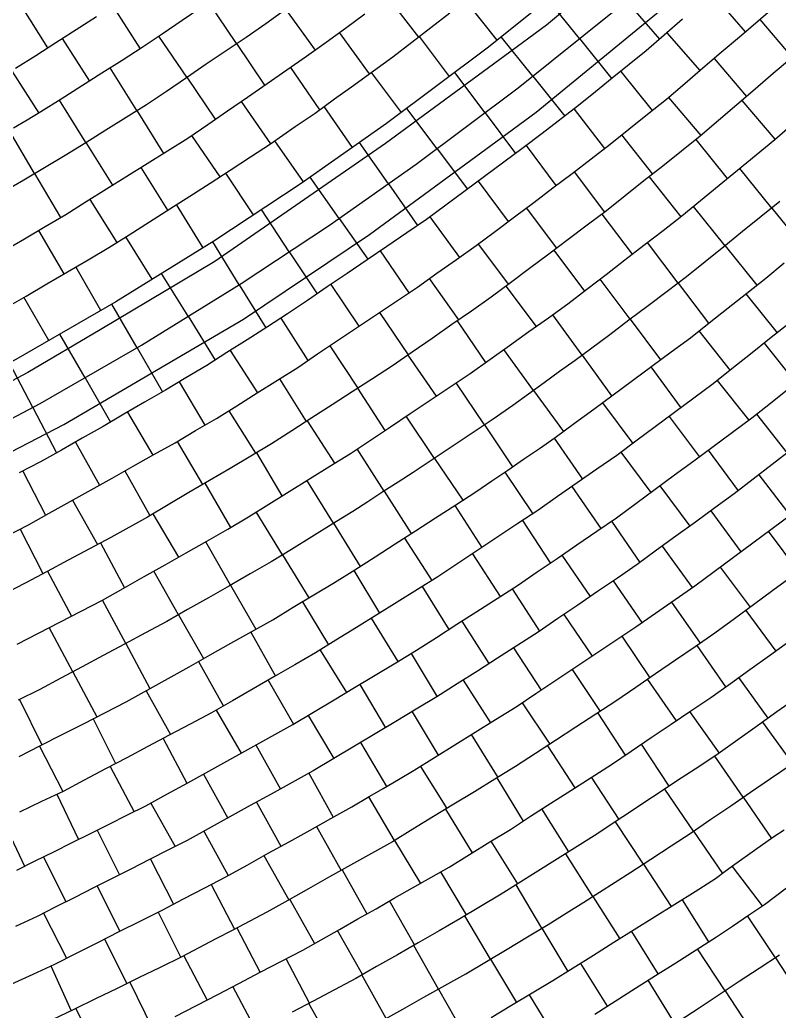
# Model space of a CAD drawing. Extents: x 720124 to 720679, y 1579628 to 1580856.
# Drawn here: x 720329.2 to 720392.5, y 1580350.2 to 1580432.8 of the extents above; entities that cross this region are included whole.
import ezdxf

# ---------------------------------------------------------------- set-up
doc = ezdxf.new("R2010")
doc.units = 0
doc.layers.add('10016_0502_PANTES', color=7, linetype='Continuous')
doc.layers.add('AGROCAD PLL', color=7, linetype='Continuous')
doc.layers.add('GT01-0010016-0502', color=30, linetype='Continuous', lineweight=25)

msp = doc.modelspace()

# ---------------------------------------------------------------- linework, layer by layer
at = {"layer": '10016_0502_PANTES'}
for points in [[(720382.511, 1580440.161), (720373.103, 1580432.314), (720369.644, 1580429.769), (720359.696, 1580422.448), (720345.488, 1580412.624), (720339.982, 1580409.357), (720335.926, 1580406.949), (720329.897, 1580403.372), (720320.416, 1580398.369), (720314.821, 1580395.417), (720305.498, 1580391.149), (720304.961, 1580390.903), (720301.225, 1580389.192), (720287.142, 1580383.716), (720287.142, 1580383.716), (720285.449, 1580383.057), (720281.507, 1580383.374), (720280.869, 1580383.425), (720280.052, 1580383.556), (720279.983, 1580384.306), (720279.244, 1580392.369), (720278.504, 1580400.433), (720276.072, 1580426.94), (720270.309, 1580489.763)], [(720336.727, 1580168.72), (720292.867, 1580243.87), (720286.406, 1580314.29), (720286.219, 1580316.336), (720281.631, 1580366.342), (720281.292, 1580370.042), (720281.251, 1580370.484), (720280.857, 1580374.783), (720280.539, 1580378.258), (720281.167, 1580378.315), (720285.705, 1580378.722), (720285.791, 1580378.734), (720285.875, 1580378.756), (720294.355, 1580381.444), (720298.452, 1580382.989), (720308.428, 1580386.752), (720320.453, 1580392.612), (720332.903, 1580399.058), (720347.853, 1580407.825), (720358.366, 1580414.876), (720368.883, 1580422.598), (720372.239, 1580425.062), (720386.124, 1580436.467)]]:
    msp.add_lwpolyline(points, dxfattribs=at)
at = {"layer": 'AGROCAD PLL', "color": 3, "true_color": 0x00ff00}
for points in [[(720386.897, 1580434.946), (720389.655, 1580431.762)], [(720359.85, 1580434.686), (720362.441, 1580431.318)], [(720368.999, 1580431.073), (720366.372, 1580434.342)], [(720375.852, 1580431.191), (720373.221, 1580434.465)], [(720329.282, 1580434.02), (720331.551, 1580430.434)], [(720336.975, 1580433.902), (720339.254, 1580430.337)], [(720351.364, 1580433.649), (720353.84, 1580430.24)], [(720351.364, 1580433.649), (720353.84, 1580430.24)], [(720390.861, 1580432.79), (720393.567, 1580429.617)], [(720383.123, 1580431.667), (720385.865, 1580428.528)], [(720332.763, 1580431.208), (720335.032, 1580427.659)], [(720347.271, 1580430.779), (720349.613, 1580427.305)], [(720347.271, 1580430.779), (720349.613, 1580427.305)], [(720365.019, 1580428.046), (720362.522, 1580431.38)], [(720371.954, 1580428.059), (720369.323, 1580431.334)], [(720387.056, 1580429.545), (720389.765, 1580426.369)], [(720328.545, 1580428.523), (720330.807, 1580424.985)], [(720338.976, 1580425.195), (720336.764, 1580428.751)], [(720361.018, 1580425.048), (720358.52, 1580428.382)], [(720367.985, 1580425.02), (720365.467, 1580428.381)], [(720379.287, 1580428.461), (720381.907, 1580425.213)], [(720343.132, 1580427.973), (720345.509, 1580424.471)], [(720343.132, 1580427.973), (720345.509, 1580424.471)], [(720334.739, 1580422.541), (720332.53, 1580426.068)], [(720383.257, 1580426.295), (720385.963, 1580423.121)], [(720389.365, 1580426.026), (720392.132, 1580422.809)], [(720338.976, 1580425.195), (720341.195, 1580421.629)], [(720338.976, 1580425.195), (720341.195, 1580421.629)], [(720363.983, 1580422.022), (720361.465, 1580425.383)], [(720367.985, 1580425.02), (720370.523, 1580421.632)], [(720367.985, 1580425.02), (720370.523, 1580421.632)], [(720334.739, 1580422.541), (720336.963, 1580418.988)], [(720334.739, 1580422.541), (720336.963, 1580418.988)], [(720343.539, 1580423.118), (720345.895, 1580419.681)], [(720352.861, 1580419.265), (720350.463, 1580422.681)], [(720359.93, 1580419.095), (720357.517, 1580422.533)], [(720379.351, 1580423.173), (720381.939, 1580419.913)], [(720385.553, 1580422.79), (720388.162, 1580419.533)], [(720363.983, 1580422.022), (720366.512, 1580418.647)], [(720363.983, 1580422.022), (720366.512, 1580418.647)], [(720371.416, 1580422.295), (720373.884, 1580418.951)], [(720339.308, 1580420.455), (720341.526, 1580416.89)], [(720375.41, 1580420.097), (720377.945, 1580416.748)], [(720391.867, 1580417.08), (720389.201, 1580420.386)], [(720391.867, 1580417.08), (720389.201, 1580420.386)], [(720348.692, 1580416.503), (720346.384, 1580419.998)], [(720355.837, 1580416.223), (720353.425, 1580419.661)], [(720367.401, 1580419.314), (720369.917, 1580415.96)], [(720359.93, 1580419.095), (720362.366, 1580415.624)], [(720359.93, 1580419.095), (720362.366, 1580415.624)], [(720335.067, 1580417.805), (720337.308, 1580414.204)], [(720344.504, 1580413.774), (720342.28, 1580417.368)], [(720351.681, 1580413.444), (720349.366, 1580416.948)], [(720371.416, 1580417.089), (720373.935, 1580413.73)], [(720387.976, 1580413.939), (720385.337, 1580417.206)], [(720387.976, 1580413.939), (720385.337, 1580417.206)], [(720391.867, 1580417.08), (720394.499, 1580413.816)], [(720355.837, 1580416.223), (720358.231, 1580412.812)], [(720355.837, 1580416.223), (720358.231, 1580412.812)], [(720363.385, 1580416.337), (720365.867, 1580412.973)], [(720377.719, 1580416.576), (720380.248, 1580413.235)], [(720330.793, 1580415.213), (720332.909, 1580411.596)], [(720340.252, 1580411.143), (720338.064, 1580414.679)], [(720347.506, 1580410.693), (720345.296, 1580414.264)], [(720351.681, 1580413.444), (720353.998, 1580409.936)], [(720351.681, 1580413.444), (720353.998, 1580409.936)], [(720359.26, 1580413.511), (720361.629, 1580410.02)], [(720367.422, 1580414.081), (720369.941, 1580410.723)], [(720384.068, 1580410.822), (720381.508, 1580414.204)], [(720384.068, 1580410.822), (720381.508, 1580414.204)], [(720387.976, 1580413.939), (720390.632, 1580410.653)], [(720335.977, 1580408.551), (720333.891, 1580412.17)], [(720343.254, 1580408.062), (720341.044, 1580411.634)], [(720363.336, 1580411.2), (720365.773, 1580407.757)], [(720380.071, 1580407.817), (720377.563, 1580411.162)], [(720380.071, 1580407.817), (720377.563, 1580411.162)], [(720347.506, 1580410.693), (720349.725, 1580407.107)], [(720347.506, 1580410.693), (720349.725, 1580407.107)], [(720355.125, 1580410.7), (720357.479, 1580407.232)], [(720369.728, 1580410.563), (720372.24, 1580407.214)], [(720384.068, 1580410.822), (720386.598, 1580407.48)], [(720389.717, 1580409.937), (720392.306, 1580406.677)], [(720338.995, 1580405.443), (720336.898, 1580409.082)], [(720350.981, 1580407.903), (720353.217, 1580404.369)], [(720365.65, 1580407.672), (720368.032, 1580404.218)], [(720376.068, 1580404.822), (720373.62, 1580408.198)], [(720376.068, 1580404.822), (720373.62, 1580408.198)], [(720380.071, 1580407.817), (720382.6, 1580404.445)], [(720385.792, 1580406.84), (720388.395, 1580403.561)], [(720334.663, 1580402.946), (720332.566, 1580406.585)], [(720338.995, 1580405.443), (720341.107, 1580401.78)], [(720338.995, 1580405.443), (720341.107, 1580401.78)], [(720346.765, 1580405.215), (720349.016, 1580401.694)], [(720355.051, 1580405.6), (720357.398, 1580402.084)], [(720372.024, 1580401.881), (720369.549, 1580405.294)], [(720372.024, 1580401.881), (720369.549, 1580405.294)], [(720391.24, 1580405.827), (720393.883, 1580402.527)], [(720361.541, 1580404.823), (720363.902, 1580401.4)], [(720376.068, 1580404.822), (720378.529, 1580401.429)], [(720330.319, 1580400.472), (720328.368, 1580404.192)], [(720381.788, 1580403.846), (720384.298, 1580400.446)], [(720350.87, 1580402.859), (720353.094, 1580399.307)], [(720387.328, 1580402.714), (720389.947, 1580399.413)], [(720342.5, 1580402.607), (720344.651, 1580398.992)], [(720357.37, 1580402.066), (720359.639, 1580398.554)], [(720367.924, 1580399.021), (720365.569, 1580402.513)], [(720367.924, 1580399.021), (720365.569, 1580402.513)], [(720372.024, 1580401.881), (720374.506, 1580398.459)], [(720346.637, 1580400.198), (720348.869, 1580396.649)], [(720377.771, 1580400.869), (720380.284, 1580397.465)], [(720338.192, 1580400.07), (720340.3, 1580396.488)], [(720363.777, 1580396.229), (720361.411, 1580399.737)], [(720363.777, 1580396.229), (720361.411, 1580399.737)], [(720383.322, 1580399.721), (720385.832, 1580396.375)], [(720353.169, 1580399.355), (720355.457, 1580395.835)], [(720367.924, 1580399.021), (720370.279, 1580395.528)], [(720342.344, 1580397.636), (720344.455, 1580394.048)], [(720359.589, 1580393.497), (720357.341, 1580397.02)], [(720359.589, 1580393.497), (720357.341, 1580397.02)], [(720386.569, 1580396.919), (720389.067, 1580393.535)], [(720348.94, 1580396.69), (720351.05, 1580393.104)], [(720363.777, 1580396.229), (720366.127, 1580392.742)], [(720379.306, 1580396.743), (720381.783, 1580393.387)], [(720329.472, 1580395.176), (720331.382, 1580391.487)], [(720369.621, 1580395.077), (720371.97, 1580391.621)], [(720390.788, 1580394.859), (720393.377, 1580391.494)], [(720355.363, 1580390.825), (720353.15, 1580394.405)], [(720355.363, 1580390.825), (720353.15, 1580394.405)], [(720375.211, 1580393.875), (720377.635, 1580390.394)], [(720382.546, 1580393.95), (720385.032, 1580390.582)], [(720359.589, 1580393.497), (720361.842, 1580389.965)], [(720333.624, 1580392.741), (720335.7, 1580389.048)], [(720365.458, 1580392.308), (720367.726, 1580388.796)], [(720340.324, 1580391.614), (720342.44, 1580387.996)], [(720351.112, 1580388.192), (720348.909, 1580391.772)], [(720351.112, 1580388.192), (720348.909, 1580391.772)], [(720386.786, 1580391.863), (720389.279, 1580388.453)], [(720355.363, 1580390.825), (720357.59, 1580387.223)], [(720371.092, 1580391.041), (720373.421, 1580387.517)], [(720378.513, 1580390.995), (720380.872, 1580387.553)], [(720361.261, 1580389.59), (720363.549, 1580386.049)], [(720391.578, 1580390.164), (720394.09, 1580386.792)], [(720335.955, 1580389.183), (720337.942, 1580385.456)], [(720346.793, 1580385.675), (720344.727, 1580389.286)], [(720346.793, 1580385.675), (720344.727, 1580389.286)], [(720351.112, 1580388.192), (720353.318, 1580384.609)], [(720366.93, 1580388.27), (720369.255, 1580384.729)], [(720374.383, 1580388.176), (720376.75, 1580384.723)], [(720387.567, 1580387.179), (720390.066, 1580383.825)], [(720331.538, 1580386.839), (720333.525, 1580383.093)], [(720342.446, 1580383.203), (720340.381, 1580386.835)], [(720342.446, 1580383.203), (720340.381, 1580386.835)], [(720346.793, 1580385.675), (720348.896, 1580381.998)], [(720362.738, 1580385.545), (720364.962, 1580381.971)], [(720370.246, 1580385.369), (720372.524, 1580381.843)], [(720378.664, 1580386.03), (720381.05, 1580382.549)], [(720352.784, 1580384.288), (720354.942, 1580380.7)], [(720383.508, 1580384.26), (720385.899, 1580380.828)], [(720342.446, 1580383.203), (720344.524, 1580379.548)], [(720358.49, 1580382.908), (720360.729, 1580379.31)], [(720374.535, 1580383.211), (720376.899, 1580379.762)], [(720389.701, 1580383.556), (720392.192, 1580380.182)], [(720333.653, 1580378.443), (720331.671, 1580382.136)], [(720333.653, 1580378.443), (720331.671, 1580382.136)], [(720366.04, 1580382.666), (720368.312, 1580379.134)], [(720348.471, 1580381.76), (720350.516, 1580378.099)], [(720379.39, 1580381.425), (720381.71, 1580377.95)], [(720370.364, 1580380.455), (720372.645, 1580376.923)], [(720385.636, 1580380.646), (720388.02, 1580377.19)], [(720354.245, 1580380.267), (720356.439, 1580376.74)], [(720361.826, 1580379.974), (720364.002, 1580376.379)], [(720333.653, 1580378.443), (720335.659, 1580374.702)], [(720375.231, 1580378.649), (720377.57, 1580375.146)], [(720391.57, 1580374.584), (720389.124, 1580377.983)], [(720349.922, 1580377.755), (720352.038, 1580374.097)], [(720357.54, 1580377.4), (720359.687, 1580373.792)], [(720366.155, 1580377.755), (720368.425, 1580374.204)], [(720381.515, 1580377.814), (720383.911, 1580374.376)], [(720339.747, 1580376.872), (720341.794, 1580373.23)], [(720329.215, 1580376.14), (720331.062, 1580372.369)], [(720353.256, 1580374.822), (720355.395, 1580371.227)], [(720353.256, 1580374.822), (720355.395, 1580371.227)], [(720361.903, 1580375.125), (720364.09, 1580371.512)], [(720377.372, 1580375.017), (720379.65, 1580371.513)], [(720335.328, 1580374.535), (720337.21, 1580370.808)], [(720393.603, 1580370.835), (720391.116, 1580374.258)], [(720366.835, 1580373.22), (720369.05, 1580369.659)], [(720341.178, 1580372.905), (720343.146, 1580369.171)], [(720348.903, 1580372.363), (720350.933, 1580368.689)], [(720373.176, 1580372.297), (720375.459, 1580368.785)], [(720383.328, 1580368.924), (720381.007, 1580372.427)], [(720344.531, 1580369.936), (720346.556, 1580366.271)], [(720353.314, 1580370.004), (720355.334, 1580366.348)], [(720379.16, 1580366.163), (720376.838, 1580369.667)], [(720368.963, 1580369.606), (720371.16, 1580366.015)], [(720332.326, 1580368.255), (720334.113, 1580364.489)], [(720358.289, 1580368.029), (720360.416, 1580364.388)], [(720385.357, 1580365.179), (720382.958, 1580368.679)], [(720389.481, 1580368.005), (720391.845, 1580364.556)], [(720389.481, 1580368.005), (720391.845, 1580364.556)], [(720348.938, 1580367.587), (720350.965, 1580363.917)], [(720374.956, 1580363.456), (720372.721, 1580367.027)], [(720327.813, 1580366.102), (720329.635, 1580362.265)], [(720353.938, 1580365.565), (720355.998, 1580361.902)], [(720381.175, 1580362.438), (720378.859, 1580365.964)], [(720335.687, 1580365.274), (720337.545, 1580361.548)], [(720344.561, 1580365.169), (720346.593, 1580361.491)], [(720360.428, 1580364.395), (720362.61, 1580360.829)], [(720370.718, 1580360.804), (720368.501, 1580364.346)], [(720331.21, 1580363.048), (720333.059, 1580359.284)], [(720349.565, 1580363.142), (720351.627, 1580359.451)], [(720376.964, 1580359.742), (720374.706, 1580363.299)], [(720340.129, 1580362.856), (720342.042, 1580359.104)], [(720381.175, 1580362.438), (720383.499, 1580358.899)], [(720381.175, 1580362.438), (720383.499, 1580358.899)], [(720356.07, 1580361.943), (720358.128, 1580358.284)], [(720366.44, 1580358.215), (720364.311, 1580361.794)], [(720335.666, 1580360.602), (720337.559, 1580356.835)], [(720345.176, 1580360.747), (720347.118, 1580357.019)], [(720372.725, 1580357.091), (720370.57, 1580360.712)], [(720376.964, 1580359.742), (720379.208, 1580356.207)], [(720376.964, 1580359.742), (720379.208, 1580356.207)], [(720351.709, 1580359.497), (720353.778, 1580355.818)], [(720362.12, 1580355.699), (720360.035, 1580359.365)], [(720331.206, 1580358.342), (720333.115, 1580354.596)], [(720340.744, 1580358.433), (720342.648, 1580354.664)], [(720368.431, 1580354.529), (720366.291, 1580358.126)], [(720392.165, 1580354.621), (720389.858, 1580358.134)], [(720392.165, 1580354.621), (720389.858, 1580358.134)], [(720347.311, 1580357.12), (720349.251, 1580353.417)], [(720347.311, 1580357.12), (720349.251, 1580353.417)], [(720357.773, 1580353.227), (720355.684, 1580356.902)], [(720372.725, 1580357.091), (720374.868, 1580353.489)], [(720372.725, 1580357.091), (720374.868, 1580353.489)], [(720380.169, 1580356.81), (720382.387, 1580353.283)], [(720336.277, 1580356.188), (720338.151, 1580352.477)], [(720364.104, 1580352.024), (720362.058, 1580355.664)], [(720342.889, 1580354.787), (720344.828, 1580351.114)], [(720387.985, 1580351.876), (720385.687, 1580355.376)], [(720387.985, 1580351.876), (720385.687, 1580355.376)], [(720353.367, 1580350.864), (720351.418, 1580354.54)], [(720368.431, 1580354.529), (720370.594, 1580350.895)], [(720368.431, 1580354.529), (720370.594, 1580350.895)], [(720375.933, 1580354.154), (720378.147, 1580350.596)], [(720392.165, 1580354.621), (720394.469, 1580351.111)], [(720338.394, 1580352.596), (720340.257, 1580348.793)], [(720348.948, 1580348.526), (720346.981, 1580352.235)], [(720364.104, 1580352.024), (720366.175, 1580348.341)], [(720364.104, 1580352.024), (720366.175, 1580348.341)], [(720371.67, 1580351.542), (720373.812, 1580347.981)], [(720387.985, 1580351.876), (720390.3, 1580348.352)], [(720333.902, 1580350.401), (720335.77, 1580346.587)]]:
    msp.add_lwpolyline(points, dxfattribs=at)
at = {"layer": 'AGROCAD PLL', "color": 5, "true_color": 0x0000ff}
for points in [[(720347.271, 1580430.779), (720344.966, 1580434.197)], [(720343.132, 1580427.973), (720340.817, 1580431.385)], [(720356.953, 1580422.137), (720354.571, 1580425.532)], [(720375.394, 1580425.323), (720377.929, 1580422.044)], [(720330.456, 1580419.961), (720328.371, 1580423.525)], [(720331.645, 1580406.054), (720329.575, 1580409.645)], [(720390.581, 1580399.902), (720393.146, 1580396.672)], [(720373.746, 1580397.903), (720376.094, 1580394.491)], [(720333.858, 1580397.576), (720335.868, 1580394)], [(720329.249, 1580390.321), (720331.148, 1580386.631)], [(720357.058, 1580386.882), (720359.198, 1580383.347)], [(720338.058, 1580380.806), (720336.115, 1580384.428)], [(720338.058, 1580380.806), (720336.115, 1580384.428)], [(720338.058, 1580380.806), (720336.115, 1580384.428)], [(720338.058, 1580380.806), (720336.115, 1580384.428)], [(720371.073, 1580375.873), (720373.374, 1580372.425)], [(720345.591, 1580375.256), (720347.664, 1580371.673)], [(720389.481, 1580368.005), (720387.136, 1580371.427)], [(720362.593, 1580370.573), (720364.797, 1580367.068)], [(720340.155, 1580367.519), (720342.16, 1580363.889)], [(720388.557, 1580362.245), (720391.071, 1580358.946)], [(720384.405, 1580359.466), (720386.593, 1580355.949)], [(720331.805, 1580353.95), (720333.522, 1580350.216)], [(720359.744, 1580349.577), (720357.721, 1580353.197)]]:
    msp.add_lwpolyline(points, dxfattribs=at)
at = {"layer": 'AGROCAD PLL', "color": 1, "true_color": 0xff0000}
for points in [[(720379.726, 1580434.351), (720382.516, 1580431.14)], [(720379.726, 1580434.351), (720382.516, 1580431.14)], [(720355.844, 1580431.695), (720358.343, 1580428.255)], [(720375.852, 1580431.191), (720378.534, 1580427.853)], [(720375.852, 1580431.191), (720378.534, 1580427.853)], [(720351.775, 1580428.789), (720354.205, 1580425.266)], [(720371.954, 1580428.059), (720374.628, 1580424.731)], [(720371.954, 1580428.059), (720374.628, 1580424.731)], [(720347.657, 1580425.954), (720350.099, 1580422.425)], [(720347.657, 1580425.954), (720350.1, 1580422.425)], [(720330.456, 1580419.961), (720332.609, 1580416.28)], [(720330.456, 1580419.961), (720332.609, 1580416.28)], [(720381.641, 1580419.676), (720384.284, 1580416.347)], [(720373.723, 1580413.57), (720376.273, 1580410.17)], [(720343.254, 1580408.062), (720345.512, 1580404.413)], [(720343.254, 1580408.062), (720345.512, 1580404.413)], [(720359.201, 1580408.389), (720361.585, 1580404.853)], [(720334.663, 1580402.946), (720336.793, 1580399.251)], [(720334.663, 1580402.946), (720336.793, 1580399.251)], [(720330.319, 1580400.472), (720332.298, 1580396.698)], [(720330.319, 1580400.472), (720332.298, 1580396.698)], [(720337.985, 1580395.187), (720340.075, 1580391.469)], [(720344.632, 1580394.151), (720346.787, 1580390.467)], [(720382.744, 1580388.92), (720385.248, 1580385.473)], [(720338.058, 1580380.806), (720340.072, 1580377.054)], [(720344.109, 1580379.316), (720346.185, 1580375.6)], [(720387.504, 1580371.674), (720385.03, 1580375.135)], [(720330.87, 1580372.271), (720332.807, 1580368.483)], [(720357.613, 1580372.558), (720359.786, 1580368.906)], [(720336.757, 1580370.569), (720338.746, 1580366.797)], [(720364.693, 1580367.004), (720366.918, 1580363.367)], [(720385.357, 1580365.179), (720387.775, 1580361.651)], [(720385.357, 1580365.179), (720387.775, 1580361.651)], [(720383.797, 1580349.145), (720381.579, 1580352.772)], [(720383.797, 1580349.145), (720381.579, 1580352.772)], [(720355.389, 1580347.121), (720353.313, 1580350.835)]]:
    msp.add_lwpolyline(points, dxfattribs=at)
at = {"layer": 'GT01-0010016-0502'}
for points in [[(720376.311, 1580436.948), (720368.159, 1580430.398), (720359.786, 1580424.125), (720352.661, 1580419.125), (720345.398, 1580414.327), (720337.219, 1580409.267), (720328.892, 1580404.467), (720322.243, 1580400.98), (720315.593, 1580397.492), (720302.679, 1580391.481), (720291.764, 1580386.95), (720283.902, 1580383.984), (720275.961, 1580381.233), (720266.251, 1580378.194)], [(720267.162, 1580374.102), (720269.078, 1580374.684), (720270.994, 1580375.254), (720272.91, 1580375.835), (720277.276, 1580377.244), (720285.331, 1580380.035), (720293.311, 1580383.045), (720304.371, 1580387.635), (720317.456, 1580393.726), (720324.187, 1580397.256), (720330.917, 1580400.786), (720339.373, 1580405.661), (720347.661, 1580410.788), (720355.025, 1580415.653), (720362.252, 1580420.724), (720370.734, 1580427.08), (720379.005, 1580433.725)], [(720327.846, 1580418.428), (720329.564, 1580419.439), (720331.293, 1580420.45), (720333.022, 1580421.472), (720334.718, 1580422.528), (720336.403, 1580423.583), (720338.099, 1580424.649), (720339.794, 1580425.704), (720341.457, 1580426.826), (720343.109, 1580427.958), (720344.762, 1580429.079), (720346.414, 1580430.2), (720348.077, 1580431.322), (720349.729, 1580432.443), (720351.337, 1580433.63)], [(720327.901, 1580413.515), (720329.618, 1580414.526), (720331.347, 1580415.537), (720333.065, 1580416.548), (720334.761, 1580417.614), (720336.457, 1580418.67), (720338.153, 1580419.736), (720339.848, 1580420.791), (720341.544, 1580421.846), (720343.24, 1580422.913), (720344.892, 1580424.045), (720346.534, 1580425.177), (720348.186, 1580426.32), (720349.827, 1580427.453), (720351.479, 1580428.585), (720353.12, 1580429.717), (720354.739, 1580430.893), (720356.359, 1580432.07), (720357.967, 1580433.257)], [(720328.018, 1580408.735), (720329.747, 1580409.746), (720331.475, 1580410.757), (720333.204, 1580411.768), (720334.933, 1580412.78), (720336.651, 1580413.791), (720338.347, 1580414.857), (720340.032, 1580415.934), (720341.716, 1580417.012), (720343.401, 1580418.078), (720345.086, 1580419.155), (720346.76, 1580420.243), (720348.434, 1580421.343), (720350.108, 1580422.431), (720352.157, 1580423.876), (720353.82, 1580424.987), (720355.439, 1580426.163), (720357.059, 1580427.328), (720358.689, 1580428.504), (720360.308, 1580429.67), (720361.884, 1580430.89), (720363.471, 1580432.11), (720365.057, 1580433.33)], [(720328.174, 1580389.768), (720329.947, 1580390.68), (720331.687, 1580391.658), (720333.437, 1580392.636), (720335.177, 1580393.614), (720336.928, 1580394.592), (720338.667, 1580395.57), (720340.407, 1580396.549), (720342.158, 1580397.527), (720343.876, 1580398.538), (720345.604, 1580399.549), (720347.3, 1580400.615), (720348.996, 1580401.682), (720350.692, 1580402.748), (720352.377, 1580403.803), (720354.04, 1580404.924), (720355.703, 1580406.035), (720357.366, 1580407.156), (720359.018, 1580408.266), (720360.681, 1580409.387), (720362.344, 1580410.498), (720363.974, 1580411.652), (720365.616, 1580412.795), (720367.246, 1580413.949), (720368.843, 1580415.148), (720370.441, 1580416.357), (720372.038, 1580417.555), (720373.636, 1580418.764), (720375.233, 1580419.963), (720376.831, 1580421.172), (720378.396, 1580422.414), (720379.96, 1580423.656), (720381.525, 1580424.91), (720383.09, 1580426.152), (720384.611, 1580427.449), (720386.132, 1580428.757), (720387.653, 1580430.054), (720389.174, 1580431.351), (720390.695, 1580432.649), (720392.216, 1580433.946)], [(720344.396, 1580433.813), (720342.744, 1580432.691), (720341.092, 1580431.57), (720339.429, 1580430.449), (720337.744, 1580429.371), (720336.059, 1580428.305), (720334.363, 1580427.239), (720332.678, 1580426.162), (720330.993, 1580425.096), (720329.844, 1580424.41), (720328.706, 1580423.725)], [(720328.867, 1580428.729), (720330.552, 1580429.795), (720332.237, 1580430.872), (720333.922, 1580431.95), (720335.607, 1580433.027)], [(720384.423, 1580432.804), (720382.913, 1580431.484), (720381.403, 1580430.176), (720379.999, 1580429.035), (720378.585, 1580427.894), (720377.181, 1580426.753), (720375.766, 1580425.611), (720372.754, 1580423.283), (720371.146, 1580422.096), (720369.538, 1580420.897), (720367.929, 1580419.71), (720366.332, 1580418.512), (720364.723, 1580417.325), (720363.115, 1580416.138), (720361.463, 1580415.005), (720359.811, 1580413.884), (720358.158, 1580412.763), (720356.496, 1580411.63), (720354.843, 1580410.509), (720353.191, 1580409.388), (720351.539, 1580408.256), (720349.854, 1580407.189), (720348.169, 1580406.112), (720346.484, 1580405.035), (720344.799, 1580403.958), (720343.071, 1580402.946), (720341.353, 1580401.924), (720339.624, 1580400.913), (720337.906, 1580399.902), (720336.178, 1580398.891), (720334.438, 1580397.902), (720332.698, 1580396.923), (720330.958, 1580395.945), (720329.175, 1580395.022)], [(720393.518, 1580429.575), (720391.996, 1580428.278), (720390.475, 1580426.98), (720388.954, 1580425.672), (720387.433, 1580424.375), (720385.912, 1580423.078), (720384.347, 1580421.825), (720382.783, 1580420.582), (720381.218, 1580419.34), (720379.653, 1580418.098), (720378.088, 1580416.856), (720376.491, 1580415.647), (720374.893, 1580414.448), (720373.296, 1580413.25), (720371.698, 1580412.041), (720370.101, 1580410.843), (720368.503, 1580409.644), (720366.851, 1580408.501), (720365.21, 1580407.369), (720363.569, 1580406.226), (720361.917, 1580405.082), (720360.276, 1580403.95), (720358.602, 1580402.862), (720356.917, 1580401.774), (720355.243, 1580400.696), (720353.558, 1580399.608), (720351.884, 1580398.52), (720350.199, 1580397.432), (720348.481, 1580396.42), (720346.752, 1580395.398), (720345.035, 1580394.387), (720343.306, 1580393.376), (720341.588, 1580392.354), (720339.859, 1580391.342), (720336.799, 1580389.633), (720335.026, 1580388.688), (720333.264, 1580387.754), (720331.503, 1580386.82), (720329.73, 1580385.875), (720327.969, 1580384.941)], [(720329.009, 1580380.755), (720330.782, 1580381.679), (720332.554, 1580382.591), (720334.338, 1580383.514), (720336.111, 1580384.426), (720337.85, 1580385.404), (720339.59, 1580386.393), (720341.341, 1580387.371), (720343.08, 1580388.36), (720344.82, 1580389.339), (720346.56, 1580390.328), (720348.266, 1580391.372), (720349.962, 1580392.427), (720351.658, 1580393.482), (720353.365, 1580394.538), (720355.061, 1580395.593), (720356.768, 1580396.637), (720358.431, 1580397.747), (720360.094, 1580398.858), (720361.757, 1580399.968), (720363.42, 1580401.078), (720365.083, 1580402.188), (720366.746, 1580403.299), (720368.376, 1580404.464), (720370.007, 1580405.618), (720371.637, 1580406.784), (720373.256, 1580407.938), (720374.887, 1580409.103), (720376.473, 1580410.323), (720378.06, 1580411.544), (720379.635, 1580412.764), (720381.222, 1580413.984), (720382.808, 1580415.204), (720384.384, 1580416.424), (720385.938, 1580417.7), (720387.481, 1580418.975), (720389.024, 1580420.239), (720390.567, 1580421.514), (720392.109, 1580422.789), (720393.62, 1580424.098)], [(720392.543, 1580417.625), (720390.99, 1580416.372), (720389.436, 1580415.119), (720387.871, 1580413.854), (720386.317, 1580412.601), (720384.763, 1580411.348), (720383.166, 1580410.139), (720381.568, 1580408.941), (720379.971, 1580407.742), (720378.374, 1580406.533), (720376.776, 1580405.335), (720375.478, 1580404.394), (720374.192, 1580403.453), (720372.894, 1580402.512), (720371.596, 1580401.571), (720370.31, 1580400.63), (720368.647, 1580399.508), (720366.984, 1580398.387), (720365.331, 1580397.277), (720363.668, 1580396.156), (720362.005, 1580395.045), (720360.75, 1580394.238), (720359.483, 1580393.43), (720358.217, 1580392.622), (720356.961, 1580391.814), (720355.255, 1580390.758), (720353.559, 1580389.703), (720351.852, 1580388.648), (720350.156, 1580387.604), (720348.416, 1580386.604), (720346.687, 1580385.614), (720344.948, 1580384.625), (720343.208, 1580383.636), (720341.468, 1580382.647), (720339.707, 1580381.691), (720337.945, 1580380.746), (720336.184, 1580379.8), (720334.422, 1580378.855), (720332.66, 1580377.91), (720330.899, 1580376.965), (720329.104, 1580376.086)], [(720329.178, 1580371.405), (720330.961, 1580372.318), (720332.745, 1580373.219), (720334.528, 1580374.131), (720336.312, 1580375.032), (720338.095, 1580375.944), (720339.835, 1580376.922), (720341.586, 1580377.9), (720343.326, 1580378.878), (720345.076, 1580379.857), (720346.816, 1580380.835), (720348.566, 1580381.813), (720350.306, 1580382.791), (720352.013, 1580383.824), (720353.731, 1580384.857), (720355.438, 1580385.902), (720357.145, 1580386.935), (720358.829, 1580388.023), (720360.504, 1580389.1), (720362.188, 1580390.189), (720363.862, 1580391.277), (720365.547, 1580392.365), (720367.221, 1580393.453), (720368.552, 1580394.35), (720369.871, 1580395.247), (720371.191, 1580396.155), (720372.51, 1580397.052), (720373.83, 1580397.96), (720375.438, 1580399.148), (720377.047, 1580400.335), (720378.655, 1580401.522), (720380.263, 1580402.721), (720381.872, 1580403.908), (720383.48, 1580405.095), (720385.089, 1580406.282), (720386.653, 1580407.524), (720388.229, 1580408.756), (720389.794, 1580409.998), (720391.369, 1580411.229), (720392.912, 1580412.504)], [(720393.238, 1580407.416), (720391.673, 1580406.174), (720390.108, 1580404.921), (720388.544, 1580403.679), (720386.979, 1580402.437), (720385.37, 1580401.238), (720383.762, 1580400.051), (720382.165, 1580398.853), (720380.556, 1580397.666), (720378.948, 1580396.478), (720377.306, 1580395.335), (720375.665, 1580394.192), (720374.024, 1580393.049), (720372.383, 1580391.894), (720370.72, 1580390.795), (720369.057, 1580389.685), (720367.394, 1580388.574), (720365.72, 1580387.475), (720364.057, 1580386.365), (720362.361, 1580385.31), (720360.665, 1580384.255), (720358.958, 1580383.199), (720357.262, 1580382.144), (720355.566, 1580381.089), (720353.87, 1580380.034), (720352.131, 1580379.033), (720350.402, 1580378.033), (720348.673, 1580377.033), (720346.934, 1580376.033), (720345.205, 1580375.033), (720343.432, 1580374.098), (720341.671, 1580373.164), (720339.898, 1580372.23), (720338.136, 1580371.296), (720336.364, 1580370.362), (720334.591, 1580369.428), (720332.83, 1580368.494), (720331.024, 1580367.637), (720329.218, 1580366.769)], [(720328.991, 1580361.942), (720330.517, 1580362.708), (720332.054, 1580363.463), (720333.59, 1580364.229), (720335.127, 1580364.995), (720336.663, 1580365.761), (720338.2, 1580366.527), (720339.726, 1580367.282), (720341.476, 1580368.249), (720343.227, 1580369.216), (720344.978, 1580370.183), (720346.728, 1580371.15), (720348.479, 1580372.129), (720350.23, 1580373.096), (720351.98, 1580374.063), (720353.698, 1580375.085), (720355.405, 1580376.118), (720357.123, 1580377.152), (720358.841, 1580378.174), (720360.558, 1580379.207), (720362.265, 1580380.24), (720363.95, 1580381.318), (720365.635, 1580382.406), (720367.309, 1580383.483), (720368.994, 1580384.56), (720370.679, 1580385.649), (720372.331, 1580386.77), (720373.983, 1580387.902), (720375.635, 1580389.034), (720377.287, 1580390.156), (720378.939, 1580391.288), (720380.548, 1580392.475), (720382.156, 1580393.662), (720383.765, 1580394.85), (720385.373, 1580396.037), (720386.981, 1580397.224), (720388.59, 1580398.411), (720390.198, 1580399.599), (720391.763, 1580400.841), (720393.328, 1580402.083)], [(720393.492, 1580396.938), (720391.905, 1580395.718), (720390.319, 1580394.498), (720388.732, 1580393.278), (720387.113, 1580392.101), (720385.504, 1580390.925), (720383.885, 1580389.749), (720382.266, 1580388.573), (720380.657, 1580387.396), (720379.005, 1580386.264), (720377.353, 1580385.132), (720375.701, 1580384.011), (720374.049, 1580382.878), (720372.397, 1580381.757), (720370.712, 1580380.68), (720369.027, 1580379.592), (720367.342, 1580378.514), (720365.657, 1580377.437), (720363.972, 1580376.36), (720362.254, 1580375.338), (720360.547, 1580374.304), (720358.83, 1580373.282), (720357.112, 1580372.26), (720355.394, 1580371.227), (720353.676, 1580370.205), (720351.926, 1580369.237), (720350.175, 1580368.27), (720348.424, 1580367.303), (720346.674, 1580366.336), (720344.923, 1580365.369), (720343.172, 1580364.402), (720341.614, 1580363.613), (720340.046, 1580362.814), (720338.488, 1580362.025), (720336.93, 1580361.237), (720335.361, 1580360.448), (720333.803, 1580359.66), (720332.245, 1580358.872), (720330.676, 1580358.072), (720328.86, 1580357.248)], [(720328.524, 1580352.442), (720330.341, 1580353.277), (720332.157, 1580354.112), (720333.941, 1580355.013), (720335.736, 1580355.914), (720337.519, 1580356.815), (720339.303, 1580357.705), (720341.086, 1580358.606), (720342.859, 1580359.529), (720344.632, 1580360.464), (720346.404, 1580361.387), (720348.155, 1580362.354), (720349.906, 1580363.332), (720351.656, 1580364.299), (720353.407, 1580365.266), (720355.147, 1580366.244), (720356.897, 1580367.212), (720358.196, 1580367.976), (720359.485, 1580368.728), (720360.784, 1580369.492), (720362.073, 1580370.245), (720363.768, 1580371.311), (720365.464, 1580372.367), (720367.16, 1580373.422), (720368.867, 1580374.477), (720370.563, 1580375.532), (720372.226, 1580376.643), (720373.889, 1580377.753), (720375.552, 1580378.863), (720377.215, 1580379.973), (720378.878, 1580381.084), (720380.541, 1580382.194), (720382.182, 1580383.337), (720383.824, 1580384.481), (720385.465, 1580385.624), (720387.073, 1580386.811), (720388.681, 1580388.009), (720390.279, 1580389.196), (720391.887, 1580390.395), (720393.496, 1580391.582)], [(720393.585, 1580386.404), (720391.965, 1580385.227), (720390.357, 1580384.04), (720388.748, 1580382.853), (720387.129, 1580381.676), (720385.488, 1580380.544), (720383.836, 1580379.412), (720382.184, 1580378.28), (720380.543, 1580377.136), (720378.89, 1580376.004), (720377.216, 1580374.916), (720375.542, 1580373.828), (720373.858, 1580372.739), (720372.183, 1580371.651), (720370.51, 1580370.552), (720368.803, 1580369.508), (720367.096, 1580368.463), (720365.389, 1580367.43), (720363.682, 1580366.386), (720361.975, 1580365.342), (720360.269, 1580364.298), (720358.529, 1580363.319), (720356.778, 1580362.341), (720355.038, 1580361.363), (720353.288, 1580360.385), (720351.548, 1580359.407), (720349.797, 1580358.44), (720348.39, 1580357.686), (720346.972, 1580356.943), (720345.554, 1580356.2), (720344.136, 1580355.446), (720342.729, 1580354.703), (720340.924, 1580353.824), (720339.129, 1580352.956), (720337.334, 1580352.077), (720335.529, 1580351.198), (720333.734, 1580350.319), (720331.939, 1580349.451)], [(720342.168, 1580349.729), (720343.941, 1580350.652), (720345.714, 1580351.575), (720347.486, 1580352.498), (720349.259, 1580353.422), (720351.042, 1580354.345), (720352.815, 1580355.268), (720354.329, 1580356.133), (720355.854, 1580356.999), (720357.379, 1580357.864), (720358.904, 1580358.719), (720360.418, 1580359.584), (720361.943, 1580360.45), (720363.468, 1580361.315), (720364.993, 1580362.181), (720366.689, 1580363.225), (720368.395, 1580364.281), (720370.091, 1580365.325), (720371.776, 1580366.413), (720373.45, 1580367.501), (720375.135, 1580368.578), (720376.82, 1580369.656), (720378.505, 1580370.744), (720380.157, 1580371.854), (720381.82, 1580372.975), (720383.483, 1580374.086), (720385.136, 1580375.207), (720386.799, 1580376.317), (720388.429, 1580377.483), (720390.048, 1580378.648), (720391.678, 1580379.813), (720393.298, 1580380.978)], [(720393.922, 1580376.258), (720392.292, 1580375.104), (720390.672, 1580373.939), (720389.042, 1580372.773), (720387.412, 1580371.608), (720385.867, 1580370.599), (720384.332, 1580369.589), (720377.077, 1580364.783), (720369.319, 1580359.928), (720367.601, 1580358.906), (720365.883, 1580357.884), (720364.165, 1580356.862), (720362.426, 1580355.873), (720360.686, 1580354.883), (720358.946, 1580353.894), (720357.207, 1580352.905), (720355.445, 1580351.96), (720353.672, 1580351.026), (720351.911, 1580350.092)], [(720359.396, 1580349.383), (720361.147, 1580350.361), (720362.886, 1580351.339), (720364.626, 1580352.317), (720366.377, 1580353.307), (720368.095, 1580354.329), (720369.812, 1580355.351), (720371.519, 1580356.373), (720373.237, 1580357.395), (720374.729, 1580358.338), (720376.221, 1580359.27), (720380.128, 1580361.75), (720381.802, 1580362.849), (720383.475, 1580363.948), (720385.15, 1580365.037), (720386.802, 1580366.169), (720388.454, 1580367.301), (720390.106, 1580368.434), (720391.747, 1580369.566), (720393.399, 1580370.687)], [(720392.886, 1580365.249), (720392.049, 1580364.699), (720390.418, 1580363.556), (720388.777, 1580362.413), (720387.984, 1580361.808), (720387.18, 1580361.203), (720385.484, 1580360.137), (720383.788, 1580359.082), (720382.103, 1580358.016), (720380.407, 1580356.96), (720378.711, 1580355.894), (720377.015, 1580354.828), (720375.32, 1580353.773), (720373.624, 1580352.706), (720371.906, 1580351.684), (720370.188, 1580350.651), (720368.481, 1580349.629)], [(720377.123, 1580349.948), (720378.808, 1580351.014), (720380.504, 1580352.092), (720382.189, 1580353.158), (720383.874, 1580354.224), (720385.57, 1580355.302), (720387.255, 1580356.368), (720388.585, 1580357.276), (720389.915, 1580358.173), (720391.257, 1580359.07), (720394.012, 1580361.153)], [(720392.503, 1580354.842), (720390.829, 1580353.743), (720389.155, 1580352.644), (720387.481, 1580351.545), (720385.807, 1580350.445), (720384.144, 1580349.357)]]:
    msp.add_lwpolyline(points, dxfattribs=at)

doc.saveas('drawing.dxf')
